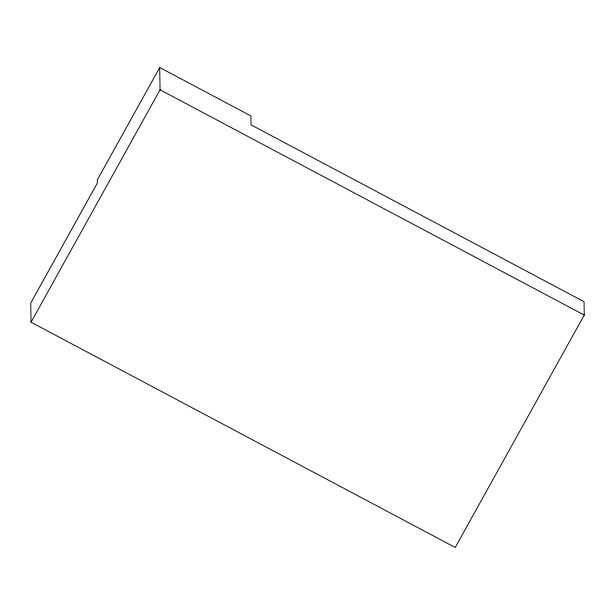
<?xml version="1.0" encoding="UTF-8"?>
<svg xmlns="http://www.w3.org/2000/svg" width="615" height="615" viewBox="0 0 615 615"><rect width="100%" height="100%" fill="white"/><g stroke="black" fill="none" stroke-linecap="round" stroke-linejoin="round"><path stroke-width="0.92" d="M159.715 67.519L97.308 179.934L97.362 183.039L30.75 303.034L31.05 322.214L455.238 547.481L584.25 315.072L584.042 301.704L251.035 124.86L250.897 115.943L159.715 67.519L160.061 89.805L31.05 322.214M160.061 89.805L584.25 315.072"/></g></svg>
